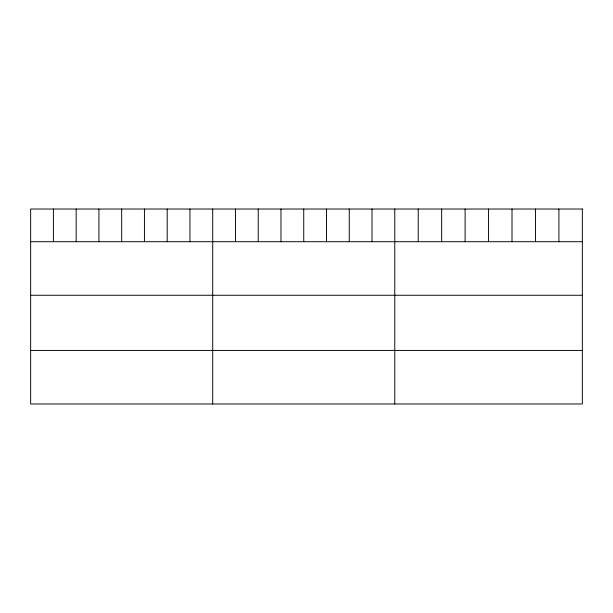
<?xml version="1.0" encoding="UTF-8"?>
<svg xmlns="http://www.w3.org/2000/svg" width="613" height="613" viewBox="0 0 613 613"><rect width="100%" height="100%" fill="white"/><g stroke="black" fill="none" stroke-linecap="round" stroke-linejoin="round"><path stroke-width="0.92" d="M30.65 241.706L582.35 241.706M30.65 295.259L582.35 295.259M30.65 350.429L582.35 350.429M558.903 209.025L558.903 241.706M535.455 209.025L535.455 241.706M512.008 209.025L512.008 241.706M488.561 209.025L488.561 241.706M465.114 209.025L465.114 241.706M441.666 209.025L441.666 241.706M418.219 209.025L418.219 241.706M394.772 209.025L394.772 403.975M372.014 209.025L372.014 241.706M349.257 209.025L349.257 241.706M326.499 209.025L326.499 241.706M303.741 209.025L303.741 241.706M280.984 209.025L280.984 241.706M258.226 209.025L258.226 241.706M235.469 209.025L235.469 241.706M212.711 209.025L212.711 403.975M189.953 209.025L189.953 241.706M167.196 209.025L167.196 241.706M144.438 209.025L144.438 241.706M121.681 209.025L121.681 241.706M98.923 209.025L98.923 241.706M76.165 209.025L76.165 241.706M53.408 209.025L53.408 241.706M582.35 209.025L30.65 209.025L30.65 403.975L582.35 403.975L582.35 209.025"/></g></svg>
